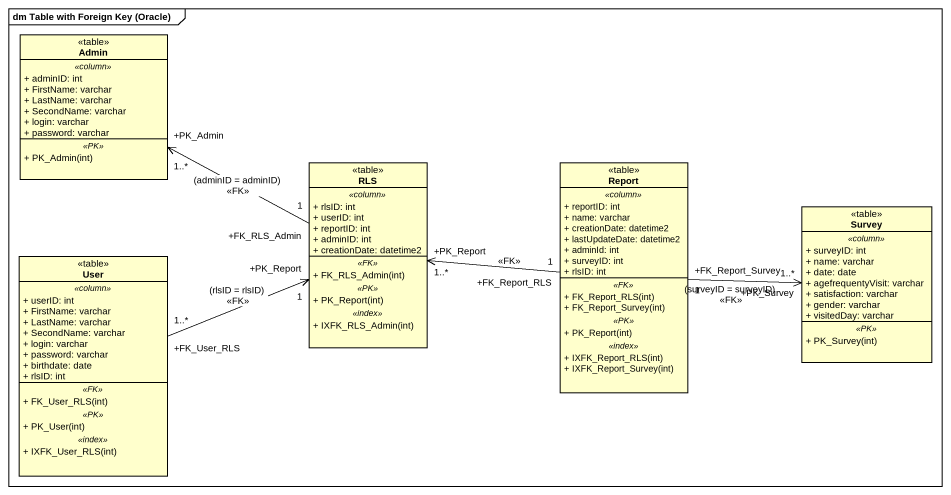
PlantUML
@startuml
mainframe dm Table with Foreign Key (Oracle)
hide circle
hide empty members
skinparam classAttributeIconSize 0
class Admin <<table>> {
  .. <<column>> ..
  + adminID: int
  + FirstName: varchar
  + LastName: varchar
  + SecondName: varchar
  + login: varchar
  + password: varchar
  .. <<PK>> ..
  + PK_Admin(int)
}
class RLS <<table>> {
  .. <<column>> ..
  + rlsID: int
  + userID: int
  + reportID: int
  + adminID: int
  + creationDate: datetime2
  .. <<FK>> ..
  + FK_RLS_Admin(int)
  .. <<PK>> ..
  + PK_Report(int)
  .. <<index>> ..
  + IXFK_RLS_Admin(int)
}
class Report <<table>> {
  .. <<column>> ..
  + reportID: int
  + name: varchar
  + creationDate: datetime2
  + lastUpdateDate: datetime2
  + adminId: int
  + surveyID: int
  + rlsID: int
  .. <<FK>> ..
  + FK_Report_RLS(int)
  + FK_Report_Survey(int)
  .. <<PK>> ..
  + PK_Report(int)
  .. <<index>> ..
  + IXFK_Report_RLS(int)
  + IXFK_Report_Survey(int)
}
class Survey <<table>> {
  .. <<column>> ..
  + surveyID: int
  + name: varchar
  + date: date
  + agefrequentyVisit: varchar
  + satisfaction: varchar
  + gender: varchar
  + visitedDay: varchar
  .. <<PK>> ..
  + PK_Survey(int)
}
class User <<table>> {
  .. <<column>> ..
  + userID: int
  + FirstName: varchar
  + LastName: varchar
  + SecondName: varchar
  + login: varchar
  + password: varchar
  + birthdate: date
  + rlsID: int
  .. <<FK>> ..
  + FK_User_RLS(int)
  .. <<PK>> ..
  + PK_User(int)
  .. <<index>> ..
  + IXFK_User_RLS(int)
}
RLS "+FK_RLS_Admin\n1" -left-> "+PK_Admin\n1..*" Admin : (adminID = adminID)\n<<FK>>
Report "+FK_Report_RLS\n1" -left-> "+PK_Report\n1..*" RLS : <<FK>>
Report "+FK_Report_Survey\n1" -right-> "+PK_Survey\n1..*" Survey : (surveyID = surveyID)\n<<FK>>
User "+FK_User_RLS\n1..*" -right-> "+PK_Report\n1" RLS : (rlsID = rlsID)\n<<FK>>
@enduml
